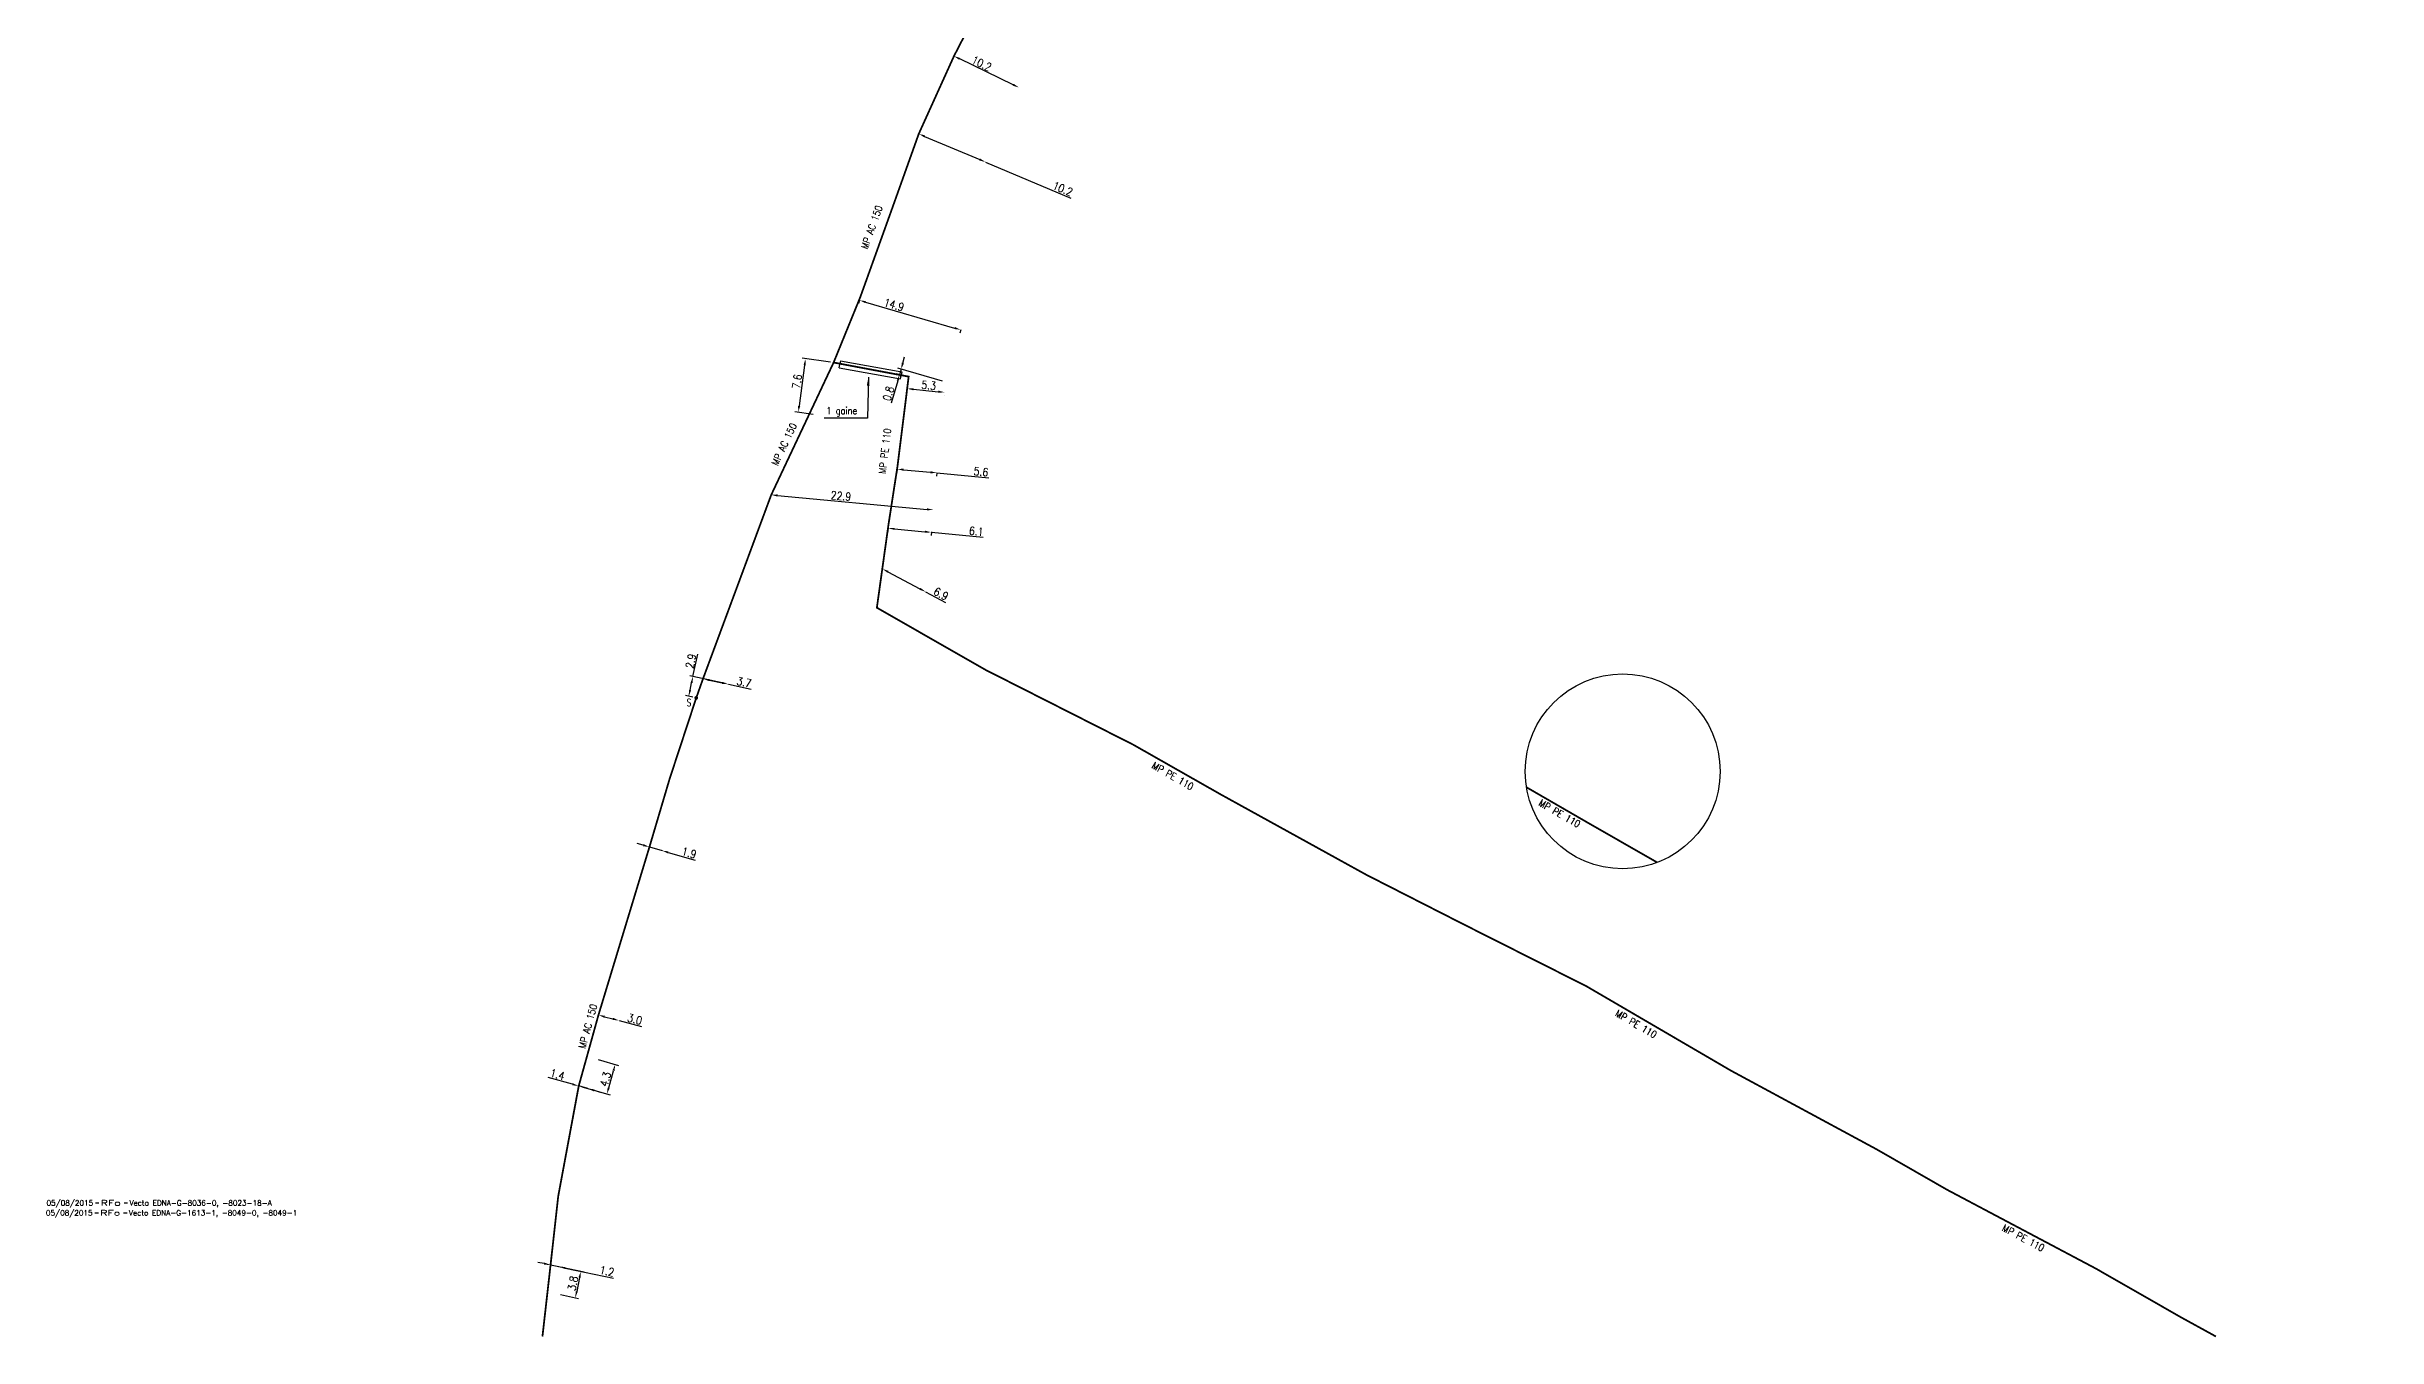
# Model space of a CAD drawing. Header units: millimetres. Extents: x 185000 to 186005, y 127000 to 128000.
# Drawn here: x 185010.7 to 185338.4, y 126999.9 to 127181.3 of the extents above; entities that cross this region are included whole.
import ezdxf
from ezdxf.enums import TextEntityAlignment as Align

# ---------------------------------------------------------------- set-up
doc = ezdxf.new("R2010")
doc.units = ezdxf.units.MM
doc.header["$PDMODE"] = 34
doc.layers.get('0').update_dxf_attribs({"linetype": 'CONTINUOUS'})
doc.layers.get('DEFPOINTS').update_dxf_attribs({"linetype": 'CONTINUOUS'})
for name, color, linetype in [('G_120', 4, 'CONTINUOUS'), ('G_300', 7, 'CONTINUOUS'), ('G_400', 7, 'CONTINUOUS'), ('G_900', 7, 'CONTINUOUS')]:
    doc.layers.add(name, color=color, linetype=linetype)
doc.layers.add('G_910', color=7, linetype='CONTINUOUS', plot=False)
doc.styles.add('G_ROMANS', font='ROMANS.SHX', dxfattribs={"width": 0.75})
doc.styles.get("Standard").update_dxf_attribs({"font": 'romans.shx', "width": 0.85})
doc.linetypes.add('G_TYPB_AP', pattern='A,5,-0.3,["o",Standard,S=1.5,R=0,X=0,Y=-0.5],-1.65', length=6.95)
doc.linetypes.add('G_TYPB_PE', pattern='A,5,-0.3,["o",Standard,S=1.5,R=0,X=0,Y=-0.5],-1.65', length=6.95)
doc.dimstyles.get("Standard").update_dxf_attribs({"dimtxt": 1.5, "dimasz": 1.2, "dimexe": 0.625, "dimexo": 0.625, "dimgap": 0.25, "dimtad": 1, "dimdec": 1, "dimzin": 0, "dimdsep": 46, "dimtxsty": 'Standard', "dimcen": -0.5, "dimadec": 0, "dimazin": 0, "dimtfac": 1, "dimtdec": 1, "dimtmove": 0, "dimatfit": 3, "dimfxl": 0, "dimtolj": 1, "dimtzin": 0, "dimarcsym": 0})

# ---------------------------------------------------------------- blocks, each defined once
blk = doc.blocks.new('GIS_MODF')
at = {"color": 0, "linetype": 'Continuous', "flags": 128}
for points in [[(-2.26, -0.01), (-1.76, -0.01)], [(1.76, -0.01), (2.26, -0.01)]]:
    blk.add_lwpolyline(points, dxfattribs=at)
at = {"color": 0, "linetype": 'Continuous'}
blk.add_attdef('DATE', text='', height=0.75, dxfattribs=at).set_placement((-2.58, -0.39), align=Align.RIGHT)
at = {"color": 0, "linetype": 'Continuous', "width": 3.590909}
blk.add_attdef('USER', text='', height=0.75, dxfattribs=at).set_placement((-1.52, -0.39), (1.31, -0.39), align=Align.FIT)
at = {"color": 0, "linetype": 'Continuous'}
blk.add_attdef('DESC', (2.53, -0.39), '', height=0.75, dxfattribs=at)
blk = doc.blocks.new('*D450')
at = {"layer": 'DEFPOINTS', "color": 0, "linetype": 'Continuous', "ltscale": 0.5, "transparency": 16777216}
for p in [(185138.27, 127180.01), (185138.27, 127180.01), (185147.41, 127175.59)]:
    blk.add_point(p, dxfattribs=at)
at = {"layer": 'G_120', "color": 0, "linetype": 'Continuous', "lineweight": -2, "ltscale": 0.5, "transparency": 16777216}
blk.add_line((185146.6, 127175.98), (185139.08, 127179.61), dxfattribs=at)
at = {"layer": 'G_120', "color": 0, "linetype": 'Continuous', "ltscale": 0.5, "transparency": 16777216}
for points in [[(185139.14, 127179.75), (185139.01, 127179.48), (185138.27, 127180.01)], [(185146.66, 127176.12), (185146.53, 127175.85), (185147.41, 127175.59)]]:
    blk.add_solid(points, dxfattribs=at)
at = {"layer": 'G_120', "color": 0, "linetype": 'Continuous', "ltscale": 0.5, "transparency": 16777216, "insert": (185142.16, 127178.96), "char_height": 1.125, "attachment_point": 5, "rotation": 334.2004}
blk.add_mtext('\\A1;10.2', dxfattribs=at)
blk = doc.blocks.new('*D451')
at = {"layer": 'DEFPOINTS', "color": 0, "linetype": 'Continuous', "ltscale": 0.5, "transparency": 16777216}
for p in [(185125.1, 127146.13), (185139.22, 127141.53), (185139.35, 127141.98)]:
    blk.add_point(p, dxfattribs=at)
at = {"layer": 'G_120', "color": 0, "linetype": 'Continuous', "lineweight": -2, "ltscale": 0.5, "transparency": 16777216}
for p, q in [((185124.97, 127145.68), (185124.84, 127145.23)), ((185125.83, 127145.43), (185138.36, 127141.78)), ((185139.22, 127141.53), (185139.09, 127141.08))]:
    blk.add_line(p, q, dxfattribs=at)
at = {"layer": 'G_120', "color": 0, "linetype": 'Continuous', "ltscale": 0.5, "transparency": 16777216}
for points in [[(185125.87, 127145.57), (185125.79, 127145.29), (185124.97, 127145.68)], [(185138.4, 127141.93), (185138.32, 127141.64), (185139.22, 127141.53)]]:
    blk.add_solid(points, dxfattribs=at)
at = {"layer": 'G_120', "color": 0, "linetype": 'Continuous', "ltscale": 0.5, "transparency": 16777216, "insert": (185129.84, 127145.04), "char_height": 1.125, "attachment_point": 5, "rotation": 343.7665}
blk.add_mtext('\\A1;14.9', dxfattribs=at)
blk = doc.blocks.new('*D452')
at = {"layer": 'DEFPOINTS', "color": 0, "linetype": 'Continuous', "ltscale": 0.5, "transparency": 16777216}
for p in [(185130.83, 127135.99), (185130.99, 127135.11), (185137.1, 127134.18)]:
    blk.add_point(p, dxfattribs=at)
at = {"layer": 'G_120', "color": 0, "linetype": 'Continuous', "lineweight": -2, "ltscale": 0.5, "transparency": 16777216}
for p, q in [((185131.08, 127136.86), (185131.33, 127137.72)), ((185130.36, 127134.36), (185129.45, 127131.21)), ((185130.54, 127135.24), (185130.16, 127135.35)), ((185136.65, 127134.31), (185130.38, 127136.12)), ((185130.83, 127135.99), (185130.61, 127135.22))]:
    blk.add_line(p, q, dxfattribs=at)
at = {"layer": 'G_120', "color": 0, "linetype": 'Continuous', "ltscale": 0.5, "transparency": 16777216}
for points in [[(185130.22, 127134.4), (185130.5, 127134.32), (185130.61, 127135.22)], [(185130.94, 127136.9), (185131.23, 127136.81), (185130.83, 127135.99)]]:
    blk.add_solid(points, dxfattribs=at)
at = {"layer": 'G_120', "color": 0, "linetype": 'Continuous', "ltscale": 0.5, "transparency": 16777216, "insert": (185129.06, 127132.56), "char_height": 1.125, "attachment_point": 5, "rotation": 73.8878}
blk.add_mtext('\\A1;0.8', dxfattribs=at)
blk = doc.blocks.new('*D453')
at = {"layer": 'DEFPOINTS', "color": 0, "linetype": 'Continuous', "ltscale": 0.5, "transparency": 16777216}
for p in [(185131.69, 127133.26), (185136.96, 127132.75), (185136.96, 127132.75)]:
    blk.add_point(p, dxfattribs=at)
at = {"layer": 'G_120', "color": 0, "linetype": 'Continuous', "lineweight": -2, "ltscale": 0.5, "transparency": 16777216}
for p, q in [((185131.64, 127132.79), (185131.64, 127132.79)), ((185132.58, 127133.17), (185136.07, 127132.83)), ((185136.92, 127132.28), (185136.92, 127132.28))]:
    blk.add_line(p, q, dxfattribs=at)
at = {"layer": 'G_120', "color": 0, "linetype": 'Continuous', "ltscale": 0.5, "transparency": 16777216}
for points in [[(185132.6, 127133.32), (185132.57, 127133.02), (185131.69, 127133.26)], [(185136.08, 127132.98), (185136.05, 127132.68), (185136.96, 127132.75)]]:
    blk.add_solid(points, dxfattribs=at)
at = {"layer": 'G_120', "color": 0, "linetype": 'Continuous', "ltscale": 0.5, "transparency": 16777216, "insert": (185134.72, 127133.72), "char_height": 1.125, "attachment_point": 5, "rotation": 354.4671}
blk.add_mtext('\\A1;5.3', dxfattribs=at)
blk = doc.blocks.new('*D454')
at = {"layer": 'DEFPOINTS', "color": 0, "linetype": 'Continuous', "ltscale": 0.5, "transparency": 16777216}
for p in [(185130.34, 127122.41), (185135.87, 127121.42), (185135.91, 127121.88)]:
    blk.add_point(p, dxfattribs=at)
at = {"layer": 'G_120', "color": 0, "linetype": 'Continuous', "lineweight": -2, "ltscale": 0.5, "transparency": 16777216}
for p, q in [((185130.29, 127121.95), (185130.25, 127121.48)), ((185131.19, 127121.86), (185134.97, 127121.5)), ((185135.87, 127121.42), (185135.82, 127120.95)), ((185135.87, 127121.42), (185143.19, 127120.73))]:
    blk.add_line(p, q, dxfattribs=at)
at = {"layer": 'G_120', "color": 0, "linetype": 'Continuous', "ltscale": 0.5, "transparency": 16777216}
for points in [[(185131.2, 127122.01), (185131.17, 127121.71), (185130.29, 127121.95)], [(185134.99, 127121.65), (185134.96, 127121.35), (185135.87, 127121.42)]]:
    blk.add_solid(points, dxfattribs=at)
at = {"layer": 'G_120', "color": 0, "linetype": 'Continuous', "ltscale": 0.5, "transparency": 16777216, "insert": (185142.07, 127121.58), "char_height": 1.125, "attachment_point": 5, "rotation": 354.5874}
blk.add_mtext('\\A1;5.6', dxfattribs=at)
blk = doc.blocks.new('*D455')
at = {"layer": 'DEFPOINTS', "color": 0, "linetype": 'Continuous', "ltscale": 0.5, "transparency": 16777216}
for p in [(185129.07, 127114.19), (185135.09, 127113.06), (185135.14, 127113.62)]:
    blk.add_point(p, dxfattribs=at)
at = {"layer": 'G_120', "color": 0, "linetype": 'Continuous', "lineweight": -2, "ltscale": 0.5, "transparency": 16777216}
for p, q in [((185129.03, 127113.73), (185128.97, 127113.16)), ((185129.91, 127113.55), (185134.19, 127113.14)), ((185135.1, 127113.15), (185135.05, 127112.59)), ((185135.09, 127113.06), (185142.36, 127112.37))]:
    blk.add_line(p, q, dxfattribs=at)
at = {"layer": 'G_120', "color": 0, "linetype": 'Continuous', "ltscale": 0.5, "transparency": 16777216}
for points in [[(185129.93, 127113.69), (185129.9, 127113.4), (185129.02, 127113.63)], [(185134.21, 127113.29), (185134.18, 127112.99), (185135.09, 127113.06)]]:
    blk.add_solid(points, dxfattribs=at)
at = {"layer": 'G_120', "color": 0, "linetype": 'Continuous', "ltscale": 0.5, "transparency": 16777216, "insert": (185141.41, 127113.21), "char_height": 1.125, "attachment_point": 5, "rotation": 354.6143}
blk.add_mtext('\\A1;6.1', dxfattribs=at)
blk = doc.blocks.new('*D456')
at = {"layer": 'DEFPOINTS', "color": 0, "linetype": 'Continuous', "ltscale": 0.5, "transparency": 16777216}
for p in [(185128.19, 127107.93), (185134.29, 127104.7), (185134.29, 127104.7)]:
    blk.add_point(p, dxfattribs=at)
at = {"layer": 'G_120', "color": 0, "linetype": 'Continuous', "lineweight": -2, "ltscale": 0.5, "transparency": 16777216}
for p, q in [((185128.99, 127107.51), (185133.49, 127105.12)), ((185134.29, 127104.7), (185137.1, 127103.21))]:
    blk.add_line(p, q, dxfattribs=at)
at = {"layer": 'G_120', "color": 0, "linetype": 'Continuous', "ltscale": 0.5, "transparency": 16777216}
for points in [[(185129.06, 127107.64), (185128.92, 127107.38), (185128.19, 127107.93)], [(185133.56, 127105.25), (185133.42, 127104.99), (185134.29, 127104.7)]]:
    blk.add_solid(points, dxfattribs=at)
at = {"layer": 'G_120', "color": 0, "linetype": 'Continuous', "ltscale": 0.5, "transparency": 16777216, "insert": (185136.45, 127104.4), "char_height": 1.125, "attachment_point": 5, "rotation": 332.058}
blk.add_mtext('\\A1;6.9', dxfattribs=at)
blk = doc.blocks.new('*D457')
at = {"layer": 'DEFPOINTS', "color": 0, "linetype": 'Continuous', "ltscale": 0.5, "transparency": 16777216}
for p in [(185112.58, 127118.32), (185135.38, 127116.21), (185135.38, 127116.21)]:
    blk.add_point(p, dxfattribs=at)
at = {"layer": 'G_120', "color": 0, "linetype": 'Continuous', "lineweight": -2, "ltscale": 0.5, "transparency": 16777216}
blk.add_line((185113.48, 127118.24), (185134.49, 127116.29), dxfattribs=at)
at = {"layer": 'G_120', "color": 0, "linetype": 'Continuous', "ltscale": 0.5, "transparency": 16777216}
for points in [[(185113.49, 127118.39), (185113.46, 127118.09), (185112.58, 127118.32)], [(185134.5, 127116.44), (185134.47, 127116.15), (185135.38, 127116.21)]]:
    blk.add_solid(points, dxfattribs=at)
at = {"layer": 'G_120', "color": 0, "linetype": 'Continuous', "ltscale": 0.5, "transparency": 16777216, "insert": (185122.39, 127118.17), "char_height": 1.125, "attachment_point": 5, "rotation": 354.7078}
blk.add_mtext('\\A1;22.9', dxfattribs=at)
blk = doc.blocks.new('*D458')
at = {"layer": 'DEFPOINTS', "color": 0, "linetype": 'Continuous', "ltscale": 0.5, "transparency": 16777216}
for p in [(185102.99, 127092.47), (185106.56, 127091.7), (185106.56, 127091.7)]:
    blk.add_point(p, dxfattribs=at)
at = {"layer": 'G_120', "color": 0, "linetype": 'Continuous', "lineweight": -2, "ltscale": 0.5, "transparency": 16777216}
for p, q in [((185103.87, 127092.28), (185105.68, 127091.89)), ((185106.56, 127091.7), (185109.76, 127091.01))]:
    blk.add_line(p, q, dxfattribs=at)
at = {"layer": 'G_120', "color": 0, "linetype": 'Continuous', "ltscale": 0.5, "transparency": 16777216}
for points in [[(185103.9, 127092.43), (185103.84, 127092.14), (185102.99, 127092.47)], [(185105.71, 127092.04), (185105.65, 127091.74), (185106.56, 127091.7)]]:
    blk.add_solid(points, dxfattribs=at)
at = {"layer": 'G_120', "color": 0, "linetype": 'Continuous', "ltscale": 0.5, "transparency": 16777216, "insert": (185108.76, 127091.99), "char_height": 1.125, "attachment_point": 5, "rotation": 347.79}
blk.add_mtext('\\A1;3.7', dxfattribs=at)
blk = doc.blocks.new('*D459')
at = {"layer": 'DEFPOINTS', "color": 0, "ltscale": 0.5, "transparency": 16777216}
for p in [(185101.58, 127092.78), (185106.56, 127091.7), (185102.04, 127089.78)]:
    blk.add_point(p, dxfattribs=at)
at = {"layer": 'G_300', "color": 0, "lineweight": -2, "ltscale": 0.5, "transparency": 16777216}
for p, q in [((185101.58, 127092.78), (185102.26, 127095.94)), ((185106.1, 127091.8), (185101.12, 127092.88)), ((185101.17, 127090.88), (185101.39, 127091.9)), ((185101.58, 127089.88), (185100.52, 127090.1))]:
    blk.add_line(p, q, dxfattribs=at)
at = {"layer": 'G_300', "color": 0, "ltscale": 0.5, "transparency": 16777216}
for points in [[(185101.24, 127091.93), (185101.54, 127091.87), (185101.58, 127092.78)], [(185101.02, 127090.92), (185101.32, 127090.85), (185100.98, 127090)]]:
    blk.add_solid(points, dxfattribs=at)
at = {"layer": 'G_300', "color": 0, "ltscale": 0.5, "transparency": 16777216, "insert": (185101.28, 127094.96), "char_height": 1.125, "attachment_point": 5, "rotation": 77.79}
blk.add_mtext('\\A1;2.9', dxfattribs=at)
blk = doc.blocks.new('*D460')
at = {"layer": 'DEFPOINTS', "color": 0, "linetype": 'Continuous', "ltscale": 0.5, "transparency": 16777216}
for p in [(185087.78, 127039.05), (185090.65, 127038.24), (185085.52, 127035.22)]:
    blk.add_point(p, dxfattribs=at)
at = {"layer": 'G_120', "color": 0, "linetype": 'Continuous', "lineweight": -2, "ltscale": 0.5, "transparency": 16777216}
for p, q in [((185088.23, 127038.92), (185091.1, 127038.11)), ((185089.73, 127034.96), (185090.4, 127037.37)), ((185085.97, 127035.09), (185089.93, 127033.97))]:
    blk.add_line(p, q, dxfattribs=at)
at = {"layer": 'G_120', "color": 0, "linetype": 'Continuous', "ltscale": 0.5, "transparency": 16777216}
for points in [[(185090.26, 127037.41), (185090.55, 127037.33), (185090.65, 127038.24)], [(185089.58, 127035), (185089.87, 127034.92), (185089.48, 127034.1)]]:
    blk.add_solid(points, dxfattribs=at)
at = {"layer": 'G_120', "color": 0, "linetype": 'Continuous', "ltscale": 0.5, "transparency": 16777216, "insert": (185089.29, 127036.18), "char_height": 1.125, "attachment_point": 5, "rotation": 74.2591}
blk.add_mtext('\\A1;4.3', dxfattribs=at)
blk = doc.blocks.new('*D461')
at = {"layer": 'DEFPOINTS', "color": 0, "linetype": 'Continuous', "ltscale": 0.5, "transparency": 16777216}
for p in [(185085.52, 127035.22), (185086.81, 127034.85), (185086.81, 127034.85)]:
    blk.add_point(p, dxfattribs=at)
at = {"layer": 'G_120', "color": 0, "linetype": 'Continuous', "lineweight": -2, "ltscale": 0.5, "transparency": 16777216}
for p, q in [((185084.65, 127035.46), (185081.22, 127036.43)), ((185086.81, 127034.85), (185085.52, 127035.22)), ((185087.68, 127034.61), (185088.55, 127034.36))]:
    blk.add_line(p, q, dxfattribs=at)
at = {"layer": 'G_120', "color": 0, "linetype": 'Continuous', "ltscale": 0.5, "transparency": 16777216}
for points in [[(185084.69, 127035.6), (185084.61, 127035.32), (185085.52, 127035.22)], [(185087.72, 127034.75), (185087.64, 127034.46), (185086.81, 127034.85)]]:
    blk.add_solid(points, dxfattribs=at)
at = {"layer": 'G_120', "color": 0, "linetype": 'Continuous', "ltscale": 0.5, "transparency": 16777216, "insert": (185082.52, 127036.84), "char_height": 1.125, "attachment_point": 5, "rotation": 344.2591}
blk.add_mtext('\\A1;1.4', dxfattribs=at)
blk = doc.blocks.new('*D462')
at = {"layer": 'DEFPOINTS', "color": 0, "linetype": 'Continuous', "ltscale": 0.5, "transparency": 16777216}
for p in [(185088.29, 127045.19), (185091.19, 127044.42), (185091.19, 127044.42)]:
    blk.add_point(p, dxfattribs=at)
at = {"layer": 'G_120', "color": 0, "linetype": 'Continuous', "lineweight": -2, "ltscale": 0.5, "transparency": 16777216}
for p, q in [((185089.16, 127044.96), (185090.32, 127044.65)), ((185091.19, 127044.42), (185094.36, 127043.58))]:
    blk.add_line(p, q, dxfattribs=at)
at = {"layer": 'G_120', "color": 0, "linetype": 'Continuous', "ltscale": 0.5, "transparency": 16777216}
for points in [[(185089.2, 127045.1), (185089.12, 127044.81), (185088.29, 127045.19)], [(185090.36, 127044.8), (185090.28, 127044.51), (185091.19, 127044.42)]]:
    blk.add_solid(points, dxfattribs=at)
at = {"layer": 'G_120', "color": 0, "linetype": 'Continuous', "ltscale": 0.5, "transparency": 16777216, "insert": (185093.4, 127044.61), "char_height": 1.125, "attachment_point": 5, "rotation": 345.1642}
blk.add_mtext('\\A1;3.0', dxfattribs=at)
blk = doc.blocks.new('*D463')
at = {"layer": 'DEFPOINTS', "color": 0, "linetype": 'Continuous', "ltscale": 0.5, "transparency": 16777216}
for p in [(185081.56, 127010.06), (185082.73, 127009.82), (185082.73, 127009.82)]:
    blk.add_point(p, dxfattribs=at)
at = {"layer": 'G_120', "color": 0, "linetype": 'Continuous', "lineweight": -2, "ltscale": 0.5, "transparency": 16777216}
for p, q in [((185080.68, 127010.24), (185079.79, 127010.42)), ((185081.56, 127010.06), (185082.73, 127009.82)), ((185083.61, 127009.63), (185090.42, 127008.22))]:
    blk.add_line(p, q, dxfattribs=at)
at = {"layer": 'G_120', "color": 0, "linetype": 'Continuous', "ltscale": 0.5, "transparency": 16777216}
for points in [[(185080.71, 127010.39), (185080.64, 127010.09), (185081.56, 127010.06)], [(185083.64, 127009.78), (185083.58, 127009.49), (185082.73, 127009.82)]]:
    blk.add_solid(points, dxfattribs=at)
at = {"layer": 'G_120', "color": 0, "linetype": 'Continuous', "ltscale": 0.5, "transparency": 16777216, "insert": (185089.48, 127009.19), "char_height": 1.125, "attachment_point": 5, "rotation": 348.3159}
blk.add_mtext('\\A1;1.2', dxfattribs=at)
blk = doc.blocks.new('G_300_11')
at = {"color": 0, "linetype": 'Continuous', "const_width": 0.248, "flags": 128}
blk.add_lwpolyline([(-0.13, 0, 1), (0.13, 0, 1)], format="xyb", close=True, dxfattribs=at)
at = {"linetype": 'Continuous', "style": 'G_ROMANS', "width": 0.75}
blk.add_attdef('S', text='', height=1, dxfattribs=at).set_placement((0, 1.35), align=Align.MIDDLE_CENTER)
at = {"color": 0, "linetype": 'Continuous', "width": 0.75, "flags": 3}
for tag, p in [('DEF_LEG', (0, -5)), ('DEF_COUP', (0, -7.5)), ('DEF_TYPE', (0, -10))]:
    blk.add_attdef(tag, text='', height=1.2, dxfattribs=at).set_placement(p, align=Align.MIDDLE)
blk = doc.blocks.new('*D464')
at = {"layer": 'DEFPOINTS', "color": 0, "linetype": 'Continuous', "ltscale": 0.5, "transparency": 16777216}
for p in [(185095.46, 127068.82), (185097.23, 127068.31), (185097.23, 127068.31)]:
    blk.add_point(p, dxfattribs=at)
at = {"layer": 'G_120', "color": 0, "linetype": 'Continuous', "lineweight": -2, "ltscale": 0.5, "transparency": 16777216}
for p, q in [((185094.59, 127069.07), (185093.73, 127069.32)), ((185095.46, 127068.82), (185097.23, 127068.31)), ((185098.1, 127068.06), (185101.89, 127066.96))]:
    blk.add_line(p, q, dxfattribs=at)
at = {"layer": 'G_120', "color": 0, "linetype": 'Continuous', "ltscale": 0.5, "transparency": 16777216}
for points in [[(185094.63, 127069.22), (185094.55, 127068.93), (185095.46, 127068.82)], [(185098.14, 127068.2), (185098.05, 127067.91), (185097.23, 127068.31)]]:
    blk.add_solid(points, dxfattribs=at)
at = {"layer": 'G_120', "color": 0, "linetype": 'Continuous', "ltscale": 0.5, "transparency": 16777216, "insert": (185101.04, 127067.99), "char_height": 1.125, "attachment_point": 5, "rotation": 343.8491}
blk.add_mtext('\\A1;1.9', dxfattribs=at)
blk = doc.blocks.new('*D564')
at = {"layer": 'DEFPOINTS', "color": 0, "linetype": 'Continuous', "ltscale": 0.5, "transparency": 16777216}
for p in [(185121.35, 127136.93), (185116.38, 127129.92), (185118.94, 127129.58)]:
    blk.add_point(p, dxfattribs=at)
at = {"layer": 'G_120', "color": 0, "linetype": 'Continuous', "lineweight": -2, "ltscale": 0.5, "transparency": 16777216}
for p, q in [((185120.89, 127136.99), (185116.93, 127137.52)), ((185117.28, 127136.56), (185116.5, 127130.82)), ((185118.48, 127129.64), (185115.92, 127129.99))]:
    blk.add_line(p, q, dxfattribs=at)
at = {"layer": 'G_120', "color": 0, "linetype": 'Continuous', "ltscale": 0.5, "transparency": 16777216}
for points in [[(185117.13, 127136.58), (185117.42, 127136.54), (185117.39, 127137.46)], [(185116.36, 127130.84), (185116.65, 127130.8), (185116.38, 127129.92)]]:
    blk.add_solid(points, dxfattribs=at)
at = {"layer": 'G_120', "color": 0, "linetype": 'Continuous', "ltscale": 0.5, "transparency": 16777216, "insert": (185116.21, 127134.26), "char_height": 1.125, "attachment_point": 5, "rotation": 82.3644}
blk.add_mtext('\\A1;7.6', dxfattribs=at)
blk = doc.blocks.new('*D578')
at = {"layer": 'DEFPOINTS', "color": 0, "linetype": 'Continuous', "ltscale": 0.5, "transparency": 16777216}
for p in [(185133.32, 127169.08), (185142.72, 127165.12), (185142.72, 127165.12)]:
    blk.add_point(p, dxfattribs=at)
at = {"layer": 'G_120', "color": 0, "linetype": 'Continuous', "lineweight": -2, "ltscale": 0.5, "transparency": 16777216}
for p, q in [((185134.14, 127168.73), (185141.89, 127165.47)), ((185142.72, 127165.12), (185154.72, 127160.06))]:
    blk.add_line(p, q, dxfattribs=at)
at = {"layer": 'G_120', "color": 0, "linetype": 'Continuous', "ltscale": 0.5, "transparency": 16777216}
for points in [[(185134.2, 127168.87), (185134.09, 127168.59), (185133.32, 127169.08)], [(185141.94, 127165.61), (185141.83, 127165.33), (185142.72, 127165.12)]]:
    blk.add_solid(points, dxfattribs=at)
at = {"layer": 'G_120', "color": 0, "linetype": 'Continuous', "ltscale": 0.5, "transparency": 16777216, "insert": (185153.56, 127161.36), "char_height": 1.125, "attachment_point": 5, "rotation": 337.1528}
blk.add_mtext('\\A1;10.2', dxfattribs=at)
blk = doc.blocks.new('*D579')
at = {"layer": 'DEFPOINTS', "color": 0, "linetype": 'Continuous', "ltscale": 0.5, "transparency": 16777216}
for p in [(185081.56, 127010.06), (185082.51, 127005.98), (185085.05, 127005.46)]:
    blk.add_point(p, dxfattribs=at)
at = {"layer": 'G_120', "color": 0, "linetype": 'Continuous', "lineweight": -2, "ltscale": 0.5, "transparency": 16777216}
for p, q in [((185082.02, 127009.96), (185086.27, 127009.08)), ((185085.63, 127008.3), (185085.23, 127006.34)), ((185082.97, 127005.89), (185085.51, 127005.36))]:
    blk.add_line(p, q, dxfattribs=at)
at = {"layer": 'G_120', "color": 0, "linetype": 'Continuous', "ltscale": 0.5, "transparency": 16777216}
for points in [[(185085.08, 127006.37), (185085.38, 127006.31), (185085.05, 127005.46)], [(185085.49, 127008.33), (185085.78, 127008.27), (185085.82, 127009.18)]]:
    blk.add_solid(points, dxfattribs=at)
at = {"layer": 'G_120', "color": 0, "linetype": 'Continuous', "ltscale": 0.5, "transparency": 16777216, "insert": (185084.7, 127007.47), "char_height": 1.125, "attachment_point": 5, "rotation": 78.3159}
blk.add_mtext('\\A1;3.8', dxfattribs=at)

msp = doc.modelspace()

# ---------------------------------------------------------------- linework, layer by layer
at = {"layer": 'G_120', "linetype": 'G_TYPB_AP', "flags": 128}
msp.add_lwpolyline([(185080.42, 127000, 0.25, 0.25, 0), (185081.56, 127010.06, 0.25, 0.25, 0), (185082.64, 127019.74, 0.25, 0.25, 0), (185085.52, 127035.22, 0.25, 0.25, 0), (185088.29, 127045.19, 0.25, 0.25, 0), (185088.29, 127045.19, 0.25, 0.25, 0), (185095.46, 127068.82, 0.25, 0.25, 0), (185098.3, 127078.41, 0.25, 0.25, 0), (185102.04, 127089.78, 0.25, 0.25, 0), (185102.99, 127092.47, 0.25, 0.25, 0), (185112.58, 127118.32, 0.25, 0.25, 0), (185121.35, 127136.93, 0.25, 0.25, 0), (185125.1, 127146.13, 0.25, 0.25, 0), (185129.28, 127157.76, 0.25, 0.25, 0), (185133.32, 127169.08, 0.25, 0.25, 0), (185138.27, 127180.01, 0.25, 0.25, 0), (185143.82, 127190.79, 0.25, 0.25, 0), (185160.17, 127219.65, 0.25, 0.25, 0), (185163.5, 127224.36, 0.25, 0.25, 0), (185175.11, 127244.46, 0.25, 0.25, 0), (185181.73, 127256.44, 0.25, 0.25, 0), (185201.08, 127288.13, 0.25, 0.25, 0), (185225.01, 127329.72, 0.25, 0.25, 0), (185229.88, 127338.42, 0.25, 0.25, 0), (185260.61, 127390.03, 0.25, 0.25, 0), (185278.63, 127421.26, 0.25, 0.25, 0), (185310.41, 127477.06, 0.25, 0.25, 0), (185329.5, 127508.76, 0.25, 0.25, 0), (185336.7, 127521.05, 0.25, 0.25, 0), (185338.24, 127522.26, 0.25, 0.25, 0)], format="xyseb", dxfattribs=at)
at = {"layer": 'G_120', "linetype": 'G_TYPB_PE', "const_width": 0.25}
msp.add_lwpolyline([(185121.35, 127136.93), (185131.9, 127134.95), (185131.69, 127133.26), (185130.34, 127122.41), (185129.07, 127114.19), (185127.43, 127102.46), (185142.71, 127093.72), (185163.49, 127083.19), (185175.82, 127076.18), (185196.26, 127064.9), (185209.92, 127057.94), (185227.2, 127049.23), (185247.49, 127037.38), (185268, 127026.3), (185277.88, 127020.63), (185298.77, 127009.56), (185310.74, 127002.71), (185315.67, 127000)], dxfattribs=at)
at = {"layer": 'G_400', "color": 7, "linetype": 'CONTINUOUS'}
for p, q in [((185122.3, 127137.17), (185122.22, 127136.67)), ((185122.3, 127137.17), (185130.92, 127135.63)), ((185122.13, 127136.18), (185122.22, 127136.67)), ((185122.13, 127136.18), (185130.75, 127134.65)), ((185130.75, 127134.65), (185130.83, 127135.14)), ((185130.92, 127135.63), (185130.83, 127135.14))]:
    msp.add_line(p, q, dxfattribs=at)
at = {"layer": 'G_900', "color": 4, "linetype": 'Continuous', "ltscale": 0.5, "const_width": 0.25, "flags": 128}
msp.add_lwpolyline([(185218.76, 127077.21), (185227.41, 127072.21), (185237.14, 127066.64)], dxfattribs=at)
at = {"layer": 'G_900', "color": 7, "linetype": 'Continuous', "ltscale": 0.5}
msp.add_circle((185232.27, 127079.45), 13.7, dxfattribs=at)

# ---------------------------------------------------------------- block references
at = {"layer": 'G_300', "ltscale": 0.5}
ref = msp.add_blockref('G_300_11', (185102.04, 127089.78), dxfattribs=dict(at, rotation=133.6332780020628))
ref.add_attrib('S', 'S', dxfattribs={"layer": '0', "linetype": 'Continuous', "height": 1, "style": 'G_ROMANS', "width": 0.75}).set_placement((185101.03, 127089.13), align=Align.MIDDLE_CENTER)
at = {"layer": 'G_910'}
ref = msp.add_blockref('GIS_MODF', (185019.84, 127018.78), dxfattribs=at)
ref.add_attrib('DATE', '05/08/2015', dxfattribs={"layer": '0', "color": 0, "linetype": 'Continuous', "height": 0.75}).set_placement((185017.26, 127018.4), align=Align.RIGHT)
ref.add_attrib('USER', 'RFo', dxfattribs={"layer": '0', "color": 0, "linetype": 'Continuous', "height": 0.75, "width": 1.436364}).set_placement((185018.33, 127018.4), (185021.15, 127018.4), align=Align.FIT)
ref.add_attrib('DESC', 'Vecto EDNA-G-8036-0, -8023-18-A', (185022.37, 127018.4), dxfattribs={"layer": '0', "color": 0, "linetype": 'Continuous', "height": 0.75})
ref = msp.add_blockref('GIS_MODF', (185019.76, 127017.39), dxfattribs=at)
ref.add_attrib('DATE', '05/08/2015', dxfattribs={"layer": '0', "color": 0, "linetype": 'Continuous', "height": 0.75}).set_placement((185017.18, 127017), align=Align.RIGHT)
ref.add_attrib('USER', 'RFo', dxfattribs={"layer": '0', "color": 0, "linetype": 'Continuous', "height": 0.75, "width": 1.436364}).set_placement((185018.25, 127017), (185021.07, 127017), align=Align.FIT)
ref.add_attrib('DESC', 'Vecto EDNA-G-1613-1, -8049-0, -8049-1', (185022.29, 127017), dxfattribs={"layer": '0', "color": 0, "linetype": 'Continuous', "height": 0.75})

# ---------------------------------------------------------------- texts
at = {"layer": 'G_120', "linetype": 'Continuous', "char_height": 1, "attachment_point": 5}
for s, insert, rotation in [('MP AC 150', (185126.71, 127155.94), 70.2249), ('MP AC 150', (185114.39, 127125.43), 64.7506), ('MP PE 110', (185128.55, 127124.47), 83.1187), ('MP PE 110', (185169.03, 127078.8), 330.3762), ('MP AC 150', (185086.8, 127043.61), 74.5451), ('MP PE 110', (185234.16, 127043.94), 329.706), ('MP PE 110', (185288.59, 127013.85), 332.0912)]:
    msp.add_mtext(s, dxfattribs=dict(at, insert=insert, rotation=rotation))
at = {"layer": 'G_400', "linetype": 'Continuous', "insert": (185124.66, 127130.01), "char_height": 1, "attachment_point": 6}
msp.add_mtext('1 gaine', dxfattribs=at)
at = {"layer": 'G_900', "color": 4, "linetype": 'Continuous', "insert": (185223.4, 127073.53), "char_height": 1, "attachment_point": 5, "rotation": 330.1182}
msp.add_mtext('MP PE 110', dxfattribs=at)

# ---------------------------------------------------------------- dimensions: what is measured, and where the dimension line sits
at = {"layer": 'G_120', "linetype": 'Continuous', "ltscale": 0.5}
for base, p1, p2, angle, picture, middle in [((185138.2686, 127180.0066), (185147.4069, 127175.5891), (185138.2686, 127180.0066), 334.2004, '*D450', (185141.83, 127178.285)), ((185142.72, 127165.12), (185133.32, 127169.08), (185142.72, 127165.12), 157.1528, '*D578', (185153.27, 127160.67)), ((185139.22, 127141.53), (185125.1, 127146.13), (185139.35, 127141.98), 163.7665, '*D451', (185129.63, 127144.32)), ((185116.38, 127129.92), (185121.35, 127136.93), (185118.94, 127129.58), 82.3644, '*D564', (185116.95, 127134.16)), ((185130.83, 127135.99), (185130.99, 127135.11), (185137.1, 127134.18), 253.8878, '*D452', (185129.78, 127132.35)), ((185136.96, 127132.75), (185131.69, 127133.26), (185136.96, 127132.75), 174.4671, '*D453', (185134.65, 127132.97)), ((185135.87, 127121.42), (185130.34, 127122.41), (185135.91, 127121.88), 174.5874, '*D454', (185142, 127120.84)), ((185135.38, 127116.21), (185112.58, 127118.32), (185135.38, 127116.21), 174.7078, '*D457', (185122.32, 127117.42)), ((185135.09, 127113.06), (185129.07, 127114.19), (185135.14, 127113.62), 174.6143, '*D455', (185141.34, 127112.47)), ((185134.29, 127104.7), (185128.19, 127107.93), (185134.29, 127104.7), 152.058, '*D456', (185136.09, 127103.74)), ((185106.56, 127091.7), (185102.99, 127092.47), (185106.56, 127091.7), 167.79, '*D458', (185108.6, 127091.26)), ((185097.23, 127068.31), (185095.46, 127068.82), (185097.23, 127068.31), 163.8491, '*D464', (185100.84, 127067.27)), ((185091.19, 127044.42), (185088.29, 127045.19), (185091.19, 127044.42), 165.1642, '*D462', (185093.21, 127043.89)), ((185090.65, 127038.24), (185085.52, 127035.22), (185087.78, 127039.05), 254.2591, '*D460', (185090.01, 127035.98)), ((185086.81, 127034.85), (185085.52, 127035.22), (185086.81, 127034.85), 164.2591, '*D461', (185082.32, 127036.12)), ((185082.73, 127009.82), (185081.56, 127010.06), (185082.73, 127009.82), 168.3159, '*D463', (185089.33, 127008.45))]:
    dim = msp.add_linear_dim(base=base, p1=p1, p2=p2, angle=angle, dimstyle='Standard', override={"dimscale": 0.75}, dxfattribs=at)
    dim.commit()
    dim.dimension.update_dxf_attribs({"geometry": picture, "text_midpoint": middle, "dimtype": 160})
dim = msp.add_linear_dim(base=(185085.05, 127005.46), p1=(185081.56, 127010.06), p2=(185082.51, 127005.98), angle=78.3159, dimstyle='Standard', override={"dimscale": 0.75}, dxfattribs=at)
dim.commit()
dim.dimension.update_dxf_attribs({"geometry": '*D579', "text_midpoint": (185084.7, 127007.47)})
at = {"layer": 'G_300', "ltscale": 0.5}
dim = msp.add_linear_dim(base=(185101.58, 127092.78), p1=(185102.04, 127089.78), p2=(185106.56, 127091.7), angle=257.79, text='2.9', dimstyle='Standard', override={"dimscale": 0.75}, dxfattribs=at)
dim.commit()
dim.dimension.update_dxf_attribs({"geometry": '*D459', "text_midpoint": (185102.02, 127094.8), "dimtype": 160})

# ---------------------------------------------------------------- leaders
at = {"layer": 'G_400', "linetype": 'Continuous', "annotation_type": 0, "has_hookline": 1, "hookline_direction": 1, "text_width": 4.65}
msp.add_leader([(185126.24, 127134.86), (185126.11, 127129.09), (185124.91, 127129.09)], dimstyle='Standard', dxfattribs=at)

doc.saveas('drawing.dxf')
